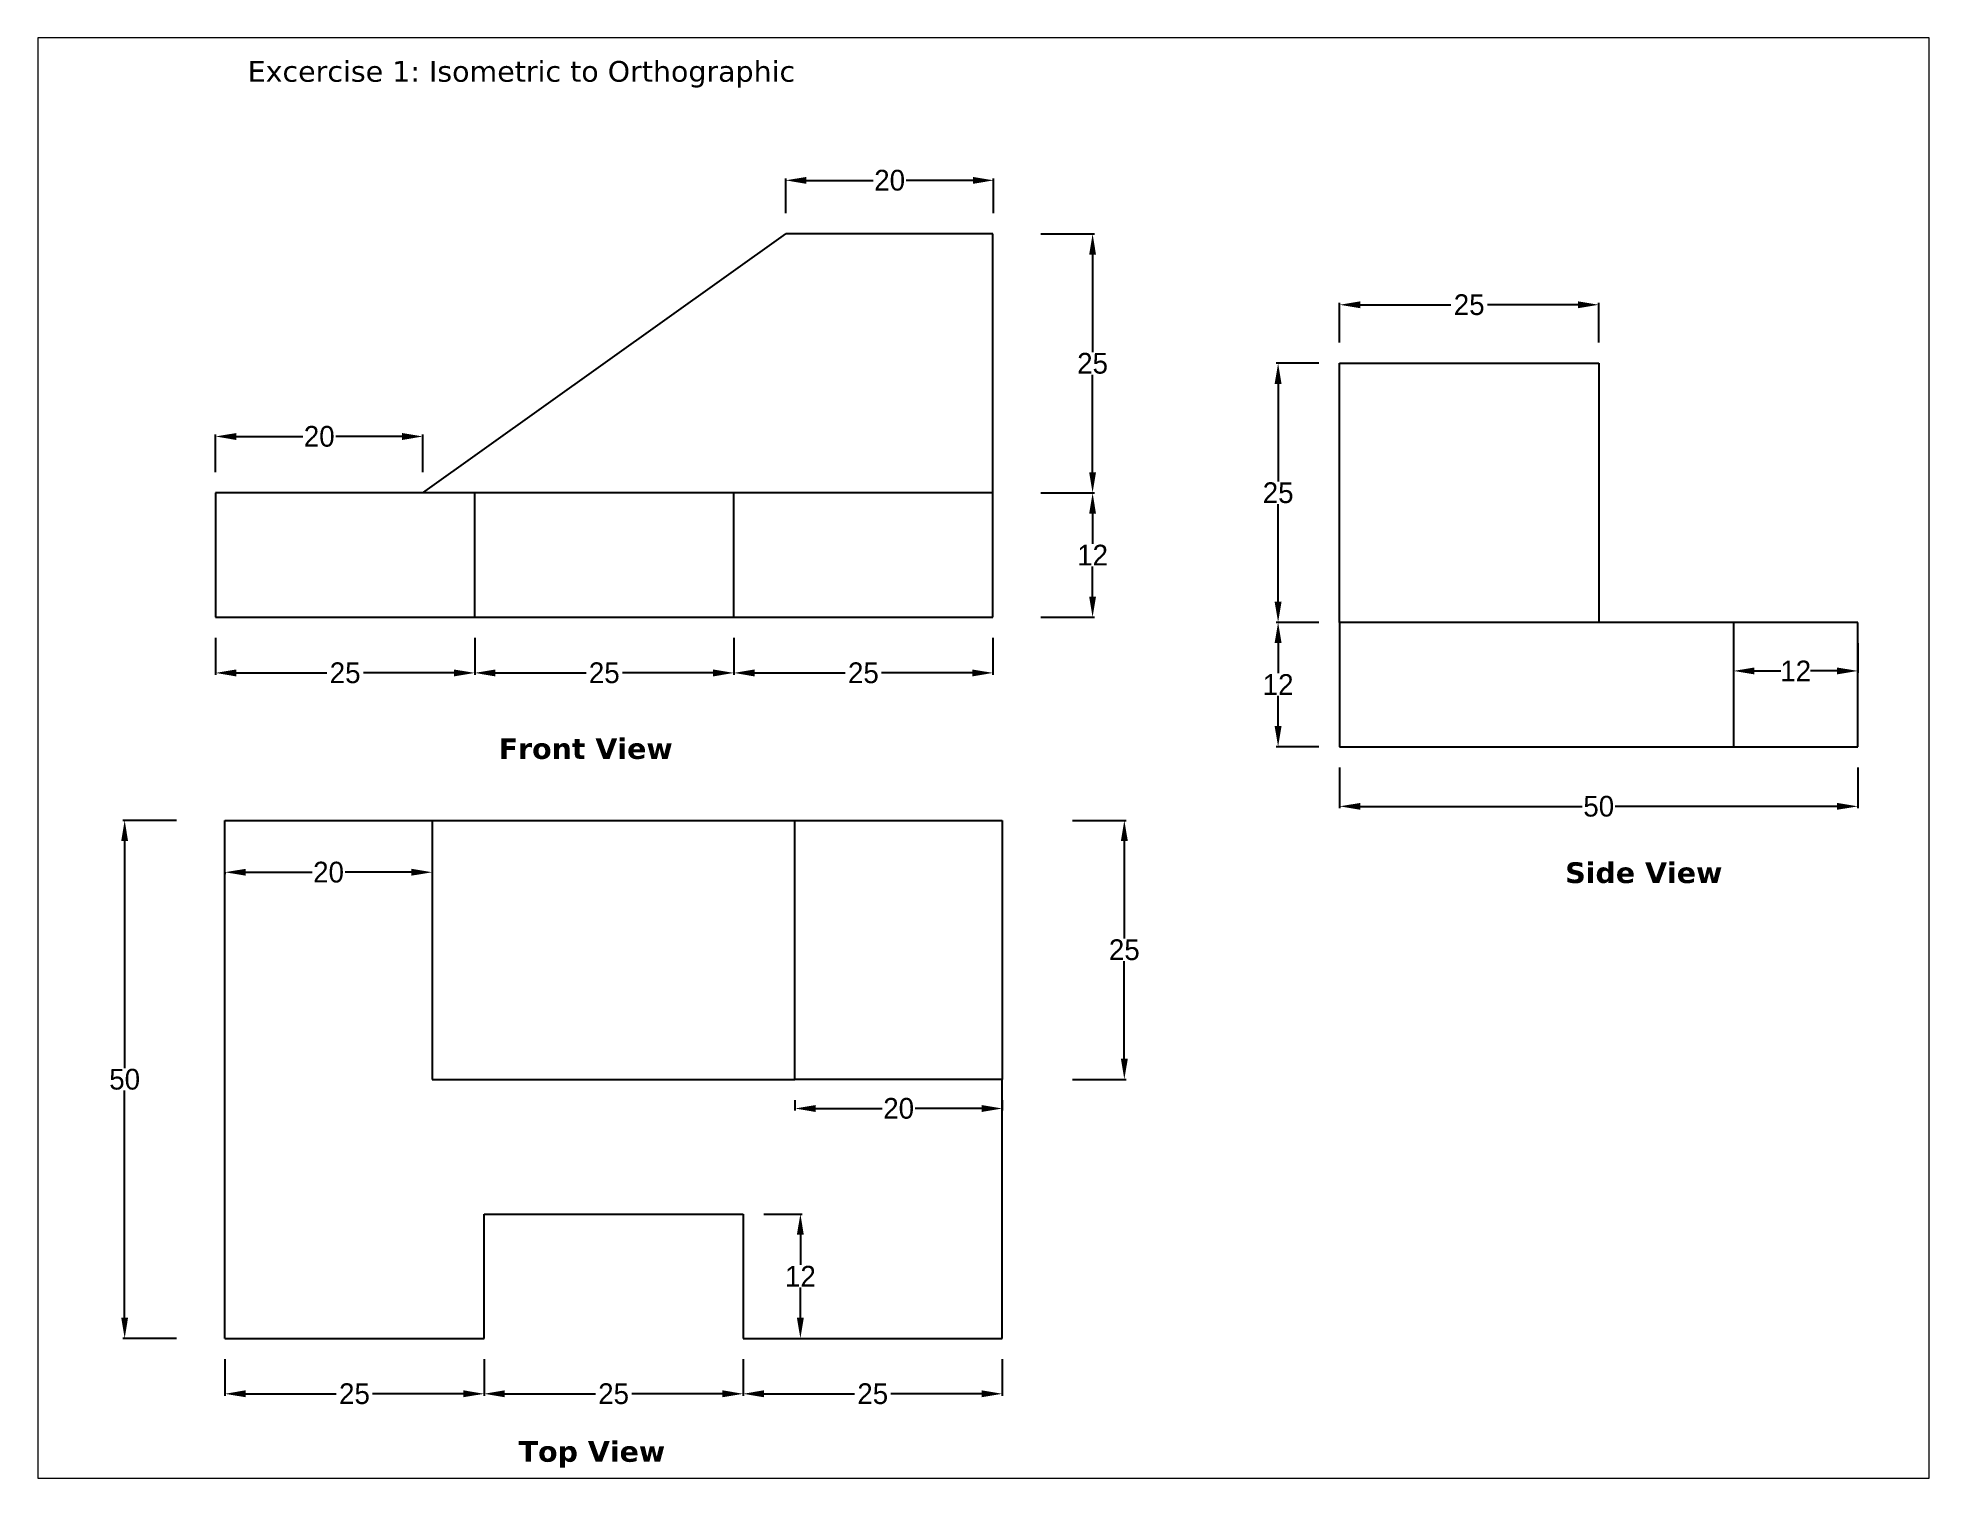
# Paper-space layout 'Layout1' of a CAD drawing. Header units: inches. Extents: x 1.05 to 9.45, y 0.8 to 7.2.
# The model-space entities are those that its viewports show. They can reach past a viewport. Long polylines and large blocks are cut down to what shows.
import ezdxf

# ---------------------------------------------------------------- set-up
doc = ezdxf.new("R2010")
doc.units = ezdxf.units.IN
doc.header["$MEASUREMENT"] = 0
doc.linetypes.add('HIDDENX2', pattern=[0.75, 0.5, -0.25])
doc.dimstyles.get("Standard").update_dxf_attribs({"dimtxt": 2, "dimasz": 2, "dimexe": 0.18, "dimexo": 2, "dimgap": 0.09, "dimtad": 0, "dimtih": 1, "dimtoh": 1, "dimdec": 0, "dimzin": 0, "dimdsep": 46, "dimtxsty": 'Standard', "dimcen": 0.09, "dimadec": 0, "dimazin": 0, "dimtfac": 1, "dimtdec": 0, "dimtofl": 0, "dimtmove": 0, "dimatfit": 3, "dimfxl": 5, "dimfxlon": 1, "dimtolj": 1, "dimtzin": 0, "dimarcsym": 0})

# ---------------------------------------------------------------- blocks, each defined once
blk = doc.blocks.new('*D3')
at = {"color": 0, "linetype": 'Continuous', "lineweight": -2}
for p, q in [((10.39, -12.89), (10.39, -16.44)), ((35.39, -12.89), (35.39, -16.44)), ((12.39, -16.26), (21.13, -16.26)), ((33.39, -16.26), (24.65, -16.26))]:
    blk.add_line(p, q, dxfattribs=at)
at = {"color": 0}
for points in [[(12.39, -15.93), (12.39, -16.6), (10.39, -16.26)], [(33.39, -15.93), (33.39, -16.6), (35.39, -16.26)]]:
    blk.add_solid(points, dxfattribs=at)
at = {"layer": 'Defpoints', "color": 0}
for p in [(10.39, -10.89), (35.39, -10.89), (35.39, -16.26)]:
    blk.add_point(p, dxfattribs=at)
at = {"color": 0, "insert": (22.89, -16.26), "char_height": 2, "attachment_point": 5}
blk.add_mtext('\\A1;25', dxfattribs=at)
blk = doc.blocks.new('*D4')
at = {"color": 0, "linetype": 'Continuous', "lineweight": -2}
for p, q in [((35.39, -12.89), (35.39, -16.44)), ((60.39, -12.89), (60.39, -16.44)), ((37.39, -16.26), (46.13, -16.26)), ((58.39, -16.26), (49.65, -16.26))]:
    blk.add_line(p, q, dxfattribs=at)
at = {"color": 0}
for points in [[(37.39, -15.93), (37.39, -16.6), (35.39, -16.26)], [(58.39, -15.93), (58.39, -16.6), (60.39, -16.26)]]:
    blk.add_solid(points, dxfattribs=at)
at = {"layer": 'Defpoints', "color": 0}
for p in [(35.39, -10.89), (60.39, -10.89), (60.39, -16.26)]:
    blk.add_point(p, dxfattribs=at)
at = {"color": 0, "insert": (47.89, -16.26), "char_height": 2, "attachment_point": 5}
blk.add_mtext('\\A1;25', dxfattribs=at)
blk = doc.blocks.new('*D5')
at = {"color": 0, "linetype": 'Continuous', "lineweight": -2}
for p, q in [((60.39, -12.89), (60.39, -16.44)), ((85.39, -12.89), (85.39, -16.44)), ((62.39, -16.26), (71.13, -16.26)), ((83.39, -16.26), (74.65, -16.26))]:
    blk.add_line(p, q, dxfattribs=at)
at = {"color": 0}
for points in [[(62.39, -15.93), (62.39, -16.6), (60.39, -16.26)], [(83.39, -15.93), (83.39, -16.6), (85.39, -16.26)]]:
    blk.add_solid(points, dxfattribs=at)
at = {"layer": 'Defpoints', "color": 0}
for p in [(60.39, -10.89), (85.39, -10.89), (85.39, -16.26)]:
    blk.add_point(p, dxfattribs=at)
at = {"color": 0, "insert": (72.89, -16.26), "char_height": 2, "attachment_point": 5}
blk.add_mtext('\\A1;25', dxfattribs=at)
blk = doc.blocks.new('*D6')
at = {"color": 0, "linetype": 'Continuous', "lineweight": -2}
for p, q in [((90, 1.11), (95.18, 1.11)), ((95, -0.89), (95, -3.8)), ((95, -8.89), (95, -5.98)), ((90, -10.89), (95.18, -10.89))]:
    blk.add_line(p, q, dxfattribs=at)
at = {"color": 0}
for points in [[(94.67, -0.89), (95.33, -0.89), (95, 1.11)], [(94.67, -8.89), (95.33, -8.89), (95, -10.89)]]:
    blk.add_solid(points, dxfattribs=at)
at = {"layer": 'Defpoints', "color": 0}
for p in [(85.39, 1.11), (95, 1.11), (85.39, -10.89)]:
    blk.add_point(p, dxfattribs=at)
at = {"color": 0, "insert": (95, -4.89), "char_height": 2, "attachment_point": 5}
blk.add_mtext('\\A1;12', dxfattribs=at)
blk = doc.blocks.new('*D7')
at = {"color": 0, "linetype": 'Continuous', "lineweight": -2}
for p, q in [((90, 26.11), (95.18, 26.11)), ((95, 24.11), (95, 14.7)), ((95, 3.11), (95, 12.52)), ((90, 1.11), (95.18, 1.11))]:
    blk.add_line(p, q, dxfattribs=at)
at = {"color": 0}
for points in [[(94.67, 24.11), (95.33, 24.11), (95, 26.11)], [(94.67, 3.11), (95.33, 3.11), (95, 1.11)]]:
    blk.add_solid(points, dxfattribs=at)
at = {"layer": 'Defpoints', "color": 0}
for p in [(85.39, 26.11), (95, 26.11), (85.39, 1.11)]:
    blk.add_point(p, dxfattribs=at)
at = {"color": 0, "insert": (95, 13.61), "char_height": 2, "attachment_point": 5}
blk.add_mtext('\\A1;25', dxfattribs=at)
blk = doc.blocks.new('*D8')
at = {"color": 0, "linetype": 'Continuous', "lineweight": -2}
for p, q in [((65.39, 28.11), (65.39, 31.46)), ((67.39, 31.28), (73.83, 31.28)), ((83.45, 31.28), (77.01, 31.28)), ((85.45, 28.11), (85.45, 31.46))]:
    blk.add_line(p, q, dxfattribs=at)
at = {"color": 0}
for points in [[(67.39, 31.61), (67.39, 30.94), (65.39, 31.28)], [(83.45, 31.61), (83.45, 30.94), (85.45, 31.28)]]:
    blk.add_solid(points, dxfattribs=at)
at = {"layer": 'Defpoints', "color": 0}
for p in [(85.45, 31.28), (65.39, 26.11), (85.45, 26.11)]:
    blk.add_point(p, dxfattribs=at)
at = {"color": 0, "insert": (75.42, 31.28), "char_height": 2, "attachment_point": 5}
blk.add_mtext('\\A1;20', dxfattribs=at)
blk = doc.blocks.new('*D9')
at = {"color": 0, "linetype": 'Continuous', "lineweight": -2}
for p, q in [((10.39, 3.11), (10.39, 6.74)), ((12.39, 6.56), (18.8, 6.56)), ((28.39, 6.56), (21.98, 6.56)), ((30.39, 3.11), (30.39, 6.74))]:
    blk.add_line(p, q, dxfattribs=at)
at = {"color": 0}
for points in [[(12.39, 6.89), (12.39, 6.22), (10.39, 6.56)], [(28.39, 6.89), (28.39, 6.22), (30.39, 6.56)]]:
    blk.add_solid(points, dxfattribs=at)
at = {"layer": 'Defpoints', "color": 0}
for p in [(30.39, 6.56), (10.39, 1.11), (30.39, 1.11)]:
    blk.add_point(p, dxfattribs=at)
at = {"color": 0, "insert": (20.39, 6.56), "char_height": 2, "attachment_point": 5}
blk.add_mtext('\\A1;20', dxfattribs=at)
blk = doc.blocks.new('*D13')
at = {"color": 0, "linetype": 'Continuous', "lineweight": -2}
for p, q in [((93.06, -30.49), (98.24, -30.49)), ((98.06, -32.49), (98.06, -41.9)), ((98.06, -53.49), (98.06, -44.08)), ((93.06, -55.49), (98.24, -55.49))]:
    blk.add_line(p, q, dxfattribs=at)
at = {"color": 0}
for points in [[(97.73, -32.49), (98.4, -32.49), (98.06, -30.49)], [(97.73, -53.49), (98.4, -53.49), (98.06, -55.49)]]:
    blk.add_solid(points, dxfattribs=at)
at = {"layer": 'Defpoints', "color": 0}
for p in [(86.29, -30.49), (98.06, -30.49), (86.29, -55.49)]:
    blk.add_point(p, dxfattribs=at)
at = {"color": 0, "insert": (98.06, -42.99), "char_height": 2, "attachment_point": 5}
blk.add_mtext('\\A1;25', dxfattribs=at)
blk = doc.blocks.new('*D14')
at = {"color": 0, "linetype": 'Continuous', "lineweight": -2}
for p, q in [((11.29, -82.49), (11.29, -86.02)), ((36.29, -82.49), (36.29, -86.02)), ((13.29, -85.84), (22.03, -85.84)), ((34.29, -85.84), (25.54, -85.84))]:
    blk.add_line(p, q, dxfattribs=at)
at = {"color": 0}
for points in [[(13.29, -85.5), (13.29, -86.17), (11.29, -85.84)], [(34.29, -85.5), (34.29, -86.17), (36.29, -85.84)]]:
    blk.add_solid(points, dxfattribs=at)
at = {"layer": 'Defpoints', "color": 0}
for p in [(11.29, -80.49), (36.29, -80.49), (36.29, -85.84)]:
    blk.add_point(p, dxfattribs=at)
at = {"color": 0, "insert": (23.79, -85.84), "char_height": 2, "attachment_point": 5}
blk.add_mtext('\\A1;25', dxfattribs=at)
blk = doc.blocks.new('*D15')
at = {"color": 0, "linetype": 'Continuous', "lineweight": -2}
for p, q in [((36.29, -82.49), (36.29, -86.02)), ((61.29, -82.49), (61.29, -86.02)), ((38.29, -85.84), (47.03, -85.84)), ((59.29, -85.84), (50.54, -85.84))]:
    blk.add_line(p, q, dxfattribs=at)
at = {"color": 0}
for points in [[(38.29, -85.5), (38.29, -86.17), (36.29, -85.84)], [(59.29, -85.5), (59.29, -86.17), (61.29, -85.84)]]:
    blk.add_solid(points, dxfattribs=at)
at = {"layer": 'Defpoints', "color": 0}
for p in [(36.29, -80.49), (61.29, -80.49), (61.29, -85.84)]:
    blk.add_point(p, dxfattribs=at)
at = {"color": 0, "insert": (48.79, -85.84), "char_height": 2, "attachment_point": 5}
blk.add_mtext('\\A1;25', dxfattribs=at)
blk = doc.blocks.new('*D16')
at = {"color": 0, "linetype": 'Continuous', "lineweight": -2}
for p, q in [((61.29, -82.49), (61.29, -86.02)), ((86.29, -82.49), (86.29, -86.02)), ((63.29, -85.84), (72.03, -85.84)), ((84.29, -85.84), (75.54, -85.84))]:
    blk.add_line(p, q, dxfattribs=at)
at = {"color": 0}
for points in [[(63.29, -85.5), (63.29, -86.17), (61.29, -85.84)], [(84.29, -85.5), (84.29, -86.17), (86.29, -85.84)]]:
    blk.add_solid(points, dxfattribs=at)
at = {"layer": 'Defpoints', "color": 0}
for p in [(61.29, -80.49), (86.29, -80.49), (86.29, -85.84)]:
    blk.add_point(p, dxfattribs=at)
at = {"color": 0, "insert": (73.79, -85.84), "char_height": 2, "attachment_point": 5}
blk.add_mtext('\\A1;25', dxfattribs=at)
blk = doc.blocks.new('*D17')
at = {"color": 0, "linetype": 'Continuous', "lineweight": -2}
for p, q in [((6.62, -30.49), (1.44, -30.49)), ((1.62, -32.49), (1.62, -54.4)), ((1.62, -78.49), (1.62, -56.58)), ((6.62, -80.49), (1.44, -80.49))]:
    blk.add_line(p, q, dxfattribs=at)
at = {"color": 0}
for points in [[(1.29, -32.49), (1.95, -32.49), (1.62, -30.49)], [(1.29, -78.49), (1.95, -78.49), (1.62, -80.49)]]:
    blk.add_solid(points, dxfattribs=at)
at = {"layer": 'Defpoints', "color": 0}
for p in [(1.62, -30.49), (11.29, -30.49), (11.29, -80.49)]:
    blk.add_point(p, dxfattribs=at)
at = {"color": 0, "insert": (1.62, -55.49), "char_height": 2, "attachment_point": 5}
blk.add_mtext('\\A1;50', dxfattribs=at)
blk = doc.blocks.new('*D20')
at = {"color": 0, "linetype": 'Continuous', "lineweight": -2}
for p, q in [((66.29, -57.49), (66.29, -58.48)), ((68.29, -58.3), (74.7, -58.3)), ((84.29, -58.3), (77.88, -58.3)), ((86.29, -57.49), (86.29, -58.48))]:
    blk.add_line(p, q, dxfattribs=at)
at = {"color": 0}
for points in [[(68.29, -57.97), (68.29, -58.64), (66.29, -58.3)], [(84.29, -57.97), (84.29, -58.64), (86.29, -58.3)]]:
    blk.add_solid(points, dxfattribs=at)
at = {"layer": 'Defpoints', "color": 0}
for p in [(66.29, -55.49), (86.29, -55.49), (86.29, -58.3)]:
    blk.add_point(p, dxfattribs=at)
at = {"color": 0, "insert": (76.29, -58.3), "char_height": 2, "attachment_point": 5}
blk.add_mtext('\\A1;20', dxfattribs=at)
blk = doc.blocks.new('*D21')
at = {"color": 0, "linetype": 'Continuous', "lineweight": -2}
for p, q in [((11.29, -35.5), (11.29, -35.68)), ((13.29, -35.5), (19.7, -35.5)), ((29.29, -35.5), (22.88, -35.5)), ((31.29, -35.5), (31.29, -35.68))]:
    blk.add_line(p, q, dxfattribs=at)
at = {"color": 0}
for points in [[(13.29, -35.17), (13.29, -35.83), (11.29, -35.5)], [(29.29, -35.17), (29.29, -35.83), (31.29, -35.5)]]:
    blk.add_solid(points, dxfattribs=at)
at = {"layer": 'Defpoints', "color": 0}
for p in [(11.29, -34.68), (31.29, -34.68), (31.29, -35.5)]:
    blk.add_point(p, dxfattribs=at)
at = {"color": 0, "insert": (21.29, -35.5), "char_height": 2, "attachment_point": 5}
blk.add_mtext('\\A1;20', dxfattribs=at)
blk = doc.blocks.new('*D22')
at = {"color": 0, "linetype": 'Continuous', "lineweight": -2}
for p, q in [((63.29, -68.49), (66.99, -68.49)), ((66.81, -70.49), (66.81, -73.4)), ((66.81, -78.49), (66.81, -75.58)), ((63.29, -80.49), (66.99, -80.49))]:
    blk.add_line(p, q, dxfattribs=at)
at = {"color": 0}
for points in [[(66.47, -70.49), (67.14, -70.49), (66.81, -68.49)], [(66.47, -78.49), (67.14, -78.49), (66.81, -80.49)]]:
    blk.add_solid(points, dxfattribs=at)
at = {"layer": 'Defpoints', "color": 0}
for p in [(61.29, -68.49), (61.29, -80.49), (66.81, -80.49)]:
    blk.add_point(p, dxfattribs=at)
at = {"color": 0, "insert": (66.81, -74.49), "char_height": 2, "attachment_point": 5}
blk.add_mtext('\\A1;12', dxfattribs=at)
blk = doc.blocks.new('*D24')
at = {"color": 0, "linetype": 'Continuous', "lineweight": -2}
for p, q in [((118.83, -25.38), (118.83, -29.32)), ((168.83, -25.38), (168.83, -29.32)), ((120.83, -29.14), (142.24, -29.14)), ((166.83, -29.14), (145.42, -29.14))]:
    blk.add_line(p, q, dxfattribs=at)
at = {"color": 0, "linetype": 'HIDDENX2'}
for points in [[(120.83, -28.81), (120.83, -29.47), (118.83, -29.14)], [(166.83, -28.81), (166.83, -29.47), (168.83, -29.14)]]:
    blk.add_solid(points, dxfattribs=at)
at = {"layer": 'Defpoints', "color": 0, "linetype": 'HIDDENX2'}
for p in [(118.83, -23.38), (168.83, -23.38), (168.83, -29.14)]:
    blk.add_point(p, dxfattribs=at)
at = {"color": 0, "linetype": 'HIDDENX2', "insert": (143.83, -29.14), "char_height": 2, "attachment_point": 5}
blk.add_mtext('\\A1;50', dxfattribs=at)
blk = doc.blocks.new('*D25')
at = {"color": 0, "linetype": 'Continuous', "lineweight": -2}
for p, q in [((116.83, -11.38), (112.72, -11.38)), ((112.9, -13.38), (112.9, -16.29)), ((112.9, -21.38), (112.9, -18.47)), ((116.83, -23.38), (112.72, -23.38))]:
    blk.add_line(p, q, dxfattribs=at)
at = {"color": 0, "linetype": 'HIDDENX2'}
for points in [[(112.56, -13.38), (113.23, -13.38), (112.9, -11.38)], [(112.56, -21.38), (113.23, -21.38), (112.9, -23.38)]]:
    blk.add_solid(points, dxfattribs=at)
at = {"layer": 'Defpoints', "color": 0, "linetype": 'HIDDENX2'}
for p in [(112.9, -11.38), (118.83, -11.38), (118.83, -23.38)]:
    blk.add_point(p, dxfattribs=at)
at = {"color": 0, "linetype": 'HIDDENX2', "insert": (112.9, -17.38), "char_height": 2, "attachment_point": 5}
blk.add_mtext('\\A1;12', dxfattribs=at)
blk = doc.blocks.new('*D26')
at = {"color": 0, "linetype": 'Continuous', "lineweight": -2}
for p, q in [((116.83, 13.62), (112.72, 13.62)), ((112.9, 11.62), (112.9, 2.21)), ((112.9, -9.38), (112.9, 0.03)), ((116.83, -11.38), (112.72, -11.38))]:
    blk.add_line(p, q, dxfattribs=at)
at = {"color": 0, "linetype": 'HIDDENX2'}
for points in [[(112.56, 11.62), (113.23, 11.62), (112.9, 13.62)], [(112.56, -9.38), (113.23, -9.38), (112.9, -11.38)]]:
    blk.add_solid(points, dxfattribs=at)
at = {"layer": 'Defpoints', "color": 0, "linetype": 'HIDDENX2'}
for p in [(112.9, 13.62), (118.83, 13.62), (118.83, -11.38)]:
    blk.add_point(p, dxfattribs=at)
at = {"color": 0, "linetype": 'HIDDENX2', "insert": (112.9, 1.12), "char_height": 2, "attachment_point": 5}
blk.add_mtext('\\A1;25', dxfattribs=at)
blk = doc.blocks.new('*D27')
at = {"color": 0, "linetype": 'Continuous', "lineweight": -2}
for p, q in [((118.83, 15.62), (118.83, 19.45)), ((120.83, 19.27), (129.57, 19.27)), ((141.83, 19.27), (133.09, 19.27)), ((143.83, 15.62), (143.83, 19.45))]:
    blk.add_line(p, q, dxfattribs=at)
at = {"color": 0, "linetype": 'HIDDENX2'}
for points in [[(120.83, 19.6), (120.83, 18.94), (118.83, 19.27)], [(141.83, 19.6), (141.83, 18.94), (143.83, 19.27)]]:
    blk.add_solid(points, dxfattribs=at)
at = {"layer": 'Defpoints', "color": 0, "linetype": 'HIDDENX2'}
for p in [(143.83, 19.27), (118.83, 13.62), (143.83, 13.62)]:
    blk.add_point(p, dxfattribs=at)
at = {"color": 0, "linetype": 'HIDDENX2', "insert": (131.33, 19.27), "char_height": 2, "attachment_point": 5}
blk.add_mtext('\\A1;25', dxfattribs=at)
blk = doc.blocks.new('*D29')
at = {"color": 0, "linetype": 'Continuous', "lineweight": -2}
for p, q in [((156.83, -13.38), (156.83, -16.25)), ((168.83, -13.38), (168.83, -16.25)), ((158.83, -16.07), (161.41, -16.07)), ((166.83, -16.07), (164.25, -16.07))]:
    blk.add_line(p, q, dxfattribs=at)
at = {"color": 0, "linetype": 'HIDDENX2'}
for points in [[(158.83, -15.74), (158.83, -16.4), (156.83, -16.07)], [(166.83, -15.74), (166.83, -16.4), (168.83, -16.07)]]:
    blk.add_solid(points, dxfattribs=at)
at = {"layer": 'Defpoints', "color": 0, "linetype": 'HIDDENX2'}
for p in [(156.83, -11.38), (168.83, -11.38), (168.83, -16.07)]:
    blk.add_point(p, dxfattribs=at)
at = {"color": 0, "linetype": 'HIDDENX2', "insert": (162.83, -16.07), "char_height": 2, "attachment_point": 5}
blk.add_mtext('\\A1;12', dxfattribs=at)

msp = doc.modelspace()

# ---------------------------------------------------------------- linework, layer by layer
for p, q in [((30.39, 1.11), (65.39, 26.11)), ((85.39, 26.11), (65.39, 26.11)), ((85.39, 1.11), (85.39, 26.11)), ((118.83, -11.38), (118.83, 13.62)), ((118.83, 13.62), (143.83, 13.62)), ((143.83, 13.62), (143.83, -11.38)), ((30.39, 1.11), (10.39, 1.11)), ((10.39, 1.11), (10.39, -10.89)), ((85.39, 1.11), (30.39, 1.11)), ((35.39, -10.89), (35.39, 1.11)), ((60.39, -10.89), (60.39, 1.11)), ((85.39, -10.89), (85.39, 1.11)), ((10.39, -10.89), (35.39, -10.89)), ((35.39, -10.89), (60.39, -10.89)), ((60.39, -10.89), (85.39, -10.89)), ((118.83, -11.38), (118.83, -23.38)), ((168.83, -23.38), (168.83, -11.38)), ((118.83, -23.38), (168.83, -23.38)), ((11.29, -80.49), (11.29, -30.49)), ((11.29, -30.49), (31.29, -30.49)), ((31.29, -30.49), (86.29, -30.49)), ((31.29, -30.49), (31.29, -55.49)), ((66.29, -55.49), (66.29, -30.49)), ((86.29, -30.49), (86.29, -55.49)), ((31.29, -55.49), (66.29, -55.49)), ((86.29, -55.49), (66.29, -55.49)), ((86.29, -68.49), (86.29, -55.49)), ((36.29, -80.49), (36.29, -68.49)), ((36.29, -68.49), (61.29, -68.49)), ((61.29, -68.49), (61.29, -80.49)), ((86.29, -80.49), (86.29, -68.49)), ((11.29, -80.49), (36.29, -80.49)), ((61.29, -80.49), (86.29, -80.49))]:
    msp.add_line(p, q)
at = {"linetype": 'Continuous'}
for p, q in [((156.83, -11.38), (118.83, -11.38)), ((168.83, -11.38), (156.83, -11.38))]:
    msp.add_line(p, q, dxfattribs=at)
at = {"linetype": 'HIDDENX2'}
msp.add_line((156.83, -11.38), (156.83, -23.38), dxfattribs=at)

# ---------------------------------------------------------------- texts
at = {"char_height": 2, "width": 59.2192, "attachment_point": 1}
for s, insert in [('{\\fVerdana|b0|i0|c0|p34;Excercise 1: Isometric to Orthographic}', (13.49, 42.8)), ('{\\fVerdana|b1|i0|c0|p34;Front View}', (37.7, -22.56)), ('{\\fVerdana|b1|i0|c0|p34;Side View}', (140.6, -34.54)), ('{\\fVerdana|b1|i0|c0|p34;Top View}', (39.63, -90.4))]:
    msp.add_mtext(s, dxfattribs=dict(at, insert=insert))

# ---------------------------------------------------------------- dimensions: what is measured, and where the dimension line sits
for base, p1, p2, picture, middle in [((85.45, 31.28), (65.39, 26.11), (85.45, 26.11), '*D8', (75.42, 31.28)), ((30.39, 6.56), (10.39, 1.11), (30.39, 1.11), '*D9', (20.39, 6.56)), ((35.39, -16.26), (10.39, -10.89), (35.39, -10.89), '*D3', (22.89, -16.26)), ((60.39, -16.26), (35.39, -10.89), (60.39, -10.89), '*D4', (47.89, -16.26)), ((85.39, -16.26), (60.39, -10.89), (85.39, -10.89), '*D5', (72.89, -16.26)), ((31.29, -35.5), (11.29, -34.68), (31.29, -34.68), '*D21', (21.29, -35.5)), ((36.29, -85.84), (11.29, -80.49), (36.29, -80.49), '*D14', (23.79, -85.84)), ((61.29, -85.84), (36.29, -80.49), (61.29, -80.49), '*D15', (48.79, -85.84)), ((86.29, -85.84), (61.29, -80.49), (86.29, -80.49), '*D16', (73.79, -85.84))]:
    dim = msp.add_linear_dim(base=base, p1=p1, p2=p2, dimstyle='Standard')
    dim.commit()
    dim.dimension.update_dxf_attribs({"geometry": picture, "text_midpoint": middle})
for base, p1, p2, angle, picture, middle in [((95, 26.11), (85.39, 1.11), (85.39, 26.11), 270, '*D7', (95, 13.61)), ((95, 1.11), (85.39, -10.89), (85.39, 1.11), 270, '*D6', (95, -4.89)), ((1.62, -30.49), (11.29, -80.49), (11.29, -30.49), 270, '*D17', (1.62, -55.49)), ((98.06, -30.49), (86.29, -55.49), (86.29, -30.49), 270, '*D13', (98.06, -42.99)), ((66.81, -80.49), (61.29, -68.49), (61.29, -80.49), 90, '*D22', (66.81, -74.49))]:
    dim = msp.add_linear_dim(base=base, p1=p1, p2=p2, angle=angle, dimstyle='Standard')
    dim.commit()
    dim.dimension.update_dxf_attribs({"geometry": picture, "text_midpoint": middle})
at = {"linetype": 'HIDDENX2'}
for base, p1, p2, picture, middle in [((143.83, 19.27), (118.83, 13.62), (143.83, 13.62), '*D27', (131.33, 19.27)), ((168.83, -16.07), (156.83, -11.38), (168.83, -11.38), '*D29', (162.83, -16.07)), ((168.83, -29.14), (118.83, -23.38), (168.83, -23.38), '*D24', (143.83, -29.14))]:
    dim = msp.add_linear_dim(base=base, p1=p1, p2=p2, dimstyle='Standard', dxfattribs=at)
    dim.commit()
    dim.dimension.update_dxf_attribs({"geometry": picture, "text_midpoint": middle})
for base, p1, p2, picture, middle in [((112.9, 13.62), (118.83, -11.38), (118.83, 13.62), '*D26', (112.9, 1.12)), ((112.9, -11.38), (118.83, -23.38), (118.83, -11.38), '*D25', (112.9, -17.38))]:
    dim = msp.add_linear_dim(base=base, p1=p1, p2=p2, angle=270, dimstyle='Standard', dxfattribs=at)
    dim.commit()
    dim.dimension.update_dxf_attribs({"geometry": picture, "text_midpoint": middle})
dim = msp.add_linear_dim(base=(86.29, -58.3), p1=(66.29, -55.49), p2=(86.29, -55.49), dimstyle='Standard')
dim.commit()
dim.dimension.update_dxf_attribs({"geometry": '*D20', "text_midpoint": (76.29, -58.3), "dimtype": 160})

psp = doc.layouts.get("Layout1")

# ---------------------------------------------------------------- viewports
at = {"layer": '0', "linetype": 'HIDDENX2'}
psp.add_viewport(center=(5.25, 4), size=(8.4, 6.4), view_center_point=(84.4755, -24.4735), view_height=139.020781, dxfattribs=at)

doc.saveas('drawing.dxf')
